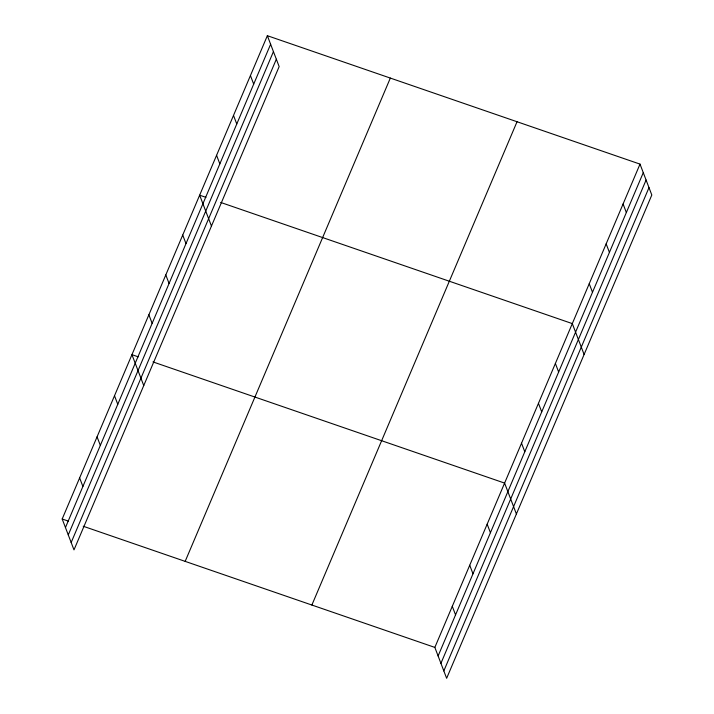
<?xml version="1.0" encoding="UTF-8"?>
<svg xmlns="http://www.w3.org/2000/svg" width="714" height="714" viewBox="0 0 714 714"><rect width="100%" height="100%" fill="white"/><g stroke="black" fill="none" stroke-linecap="round" stroke-linejoin="round"><path stroke-width="1.07" d="M267.357 35.7L279.156 66.589L73.988 549.887L62.189 518.998L267.357 35.7L640.012 164.113L651.811 195.002L446.643 678.3L434.844 647.411L640.012 164.113M65.456 527.548L270.624 44.25M68.267 534.92L273.435 51.622M71.168 542.515L276.336 59.217M185.167 561.374L390.335 78.076M311.875 605.035L517.034 121.737M438.11 655.961L643.278 172.654M440.922 663.333L646.09 180.035M443.822 670.928L648.99 187.63M205.962 197.359L199.652 195.19L211.451 226.079M220.671 202.437L572.307 323.603L584.106 354.492M138.257 356.848L131.947 354.679L143.746 385.569M152.975 361.918L504.602 483.092L516.4 513.982M62.189 518.998L68.499 521.175M83.217 526.245L434.844 647.411M623.09 203.981L626.348 212.531M606.159 243.858L609.426 252.399M589.237 283.726L592.495 292.276M555.385 363.471L558.643 372.021M538.454 403.348L541.721 411.889M521.532 443.216L524.79 451.766M487.162 524.174L490.429 532.715M469.723 565.256L472.989 573.797M250.436 75.568L253.693 84.118M452.283 606.329L455.55 614.879M233.505 115.445L236.771 123.986M216.583 155.313L219.841 163.863M182.73 235.058L185.988 243.608M165.8 274.935L169.066 283.476M148.878 314.803L152.136 323.353M114.508 395.761L117.774 404.303M97.068 436.843L100.335 445.384M79.629 477.916L82.895 486.466"/></g></svg>
